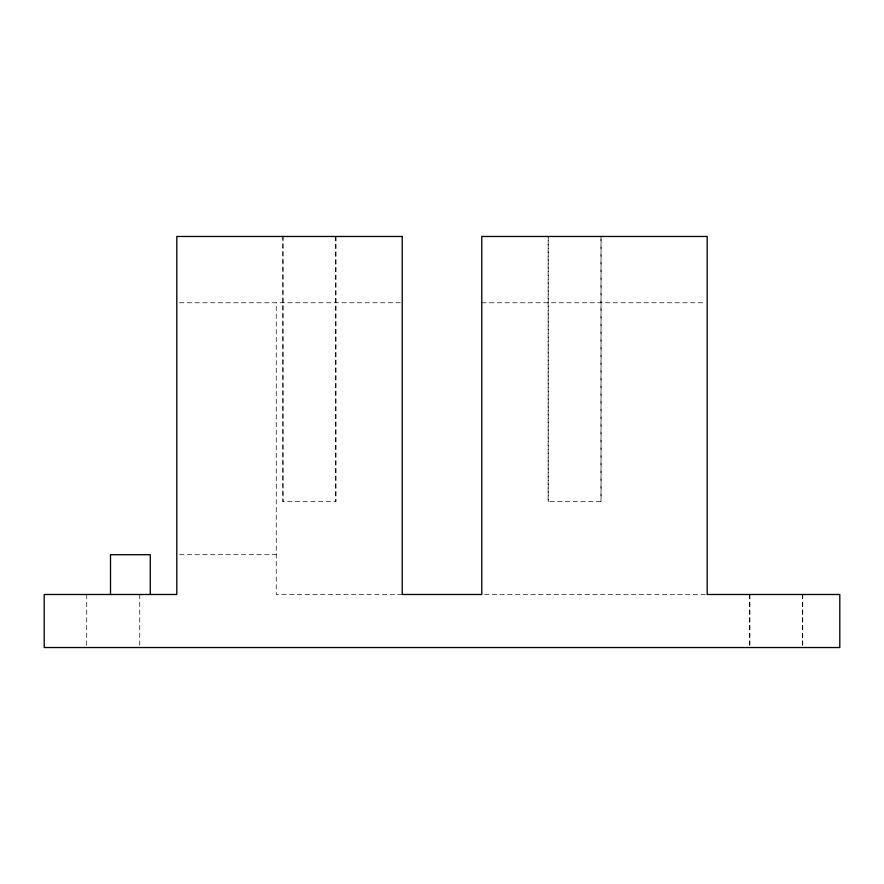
<?xml version="1.0" encoding="UTF-8"?>
<svg xmlns="http://www.w3.org/2000/svg" width="884" height="884" viewBox="0 0 884 884"><rect width="100%" height="100%" fill="white"/><g stroke="black" fill="none" stroke-linecap="round" stroke-linejoin="round"><path stroke-width="0.66" stroke-dasharray="4.42 3.31" d="M179.551 302.77L402.22 302.77M481.78 302.77L705.83 302.77M179.562 554.71L276.25 554.71M402.22 594.49L276.25 594.49L276.25 302.77M484.531 594.49L705.83 594.49M802.749 594.49L802.749 646.171M802.573 594.49L802.573 646.171M749.897 594.49L749.897 646.171M749.72 594.49L749.72 646.171M601.065 239.232L601.065 501.67L548.135 501.67L548.135 236.47M600.987 236.47L600.987 501.67M548.213 236.47L548.213 501.67M335.92 236.47L335.92 501.67L282.88 501.67L282.88 236.47M335.787 236.47L335.787 501.67M283.013 236.47L283.013 501.67M139.749 594.49L139.738 646.171M86.731 594.49L86.709 646.171"/><path stroke-width="1.33" d="M150.28 594.49L150.28 554.71L110.5 554.71L110.5 594.49M402.22 236.47L176.8 236.47L176.8 594.49L44.2 594.49L44.2 647.53L839.8 647.53L839.8 594.49L707.2 594.49L707.2 236.47L481.78 236.47L481.78 594.49L402.22 594.49L402.22 236.47"/></g></svg>
